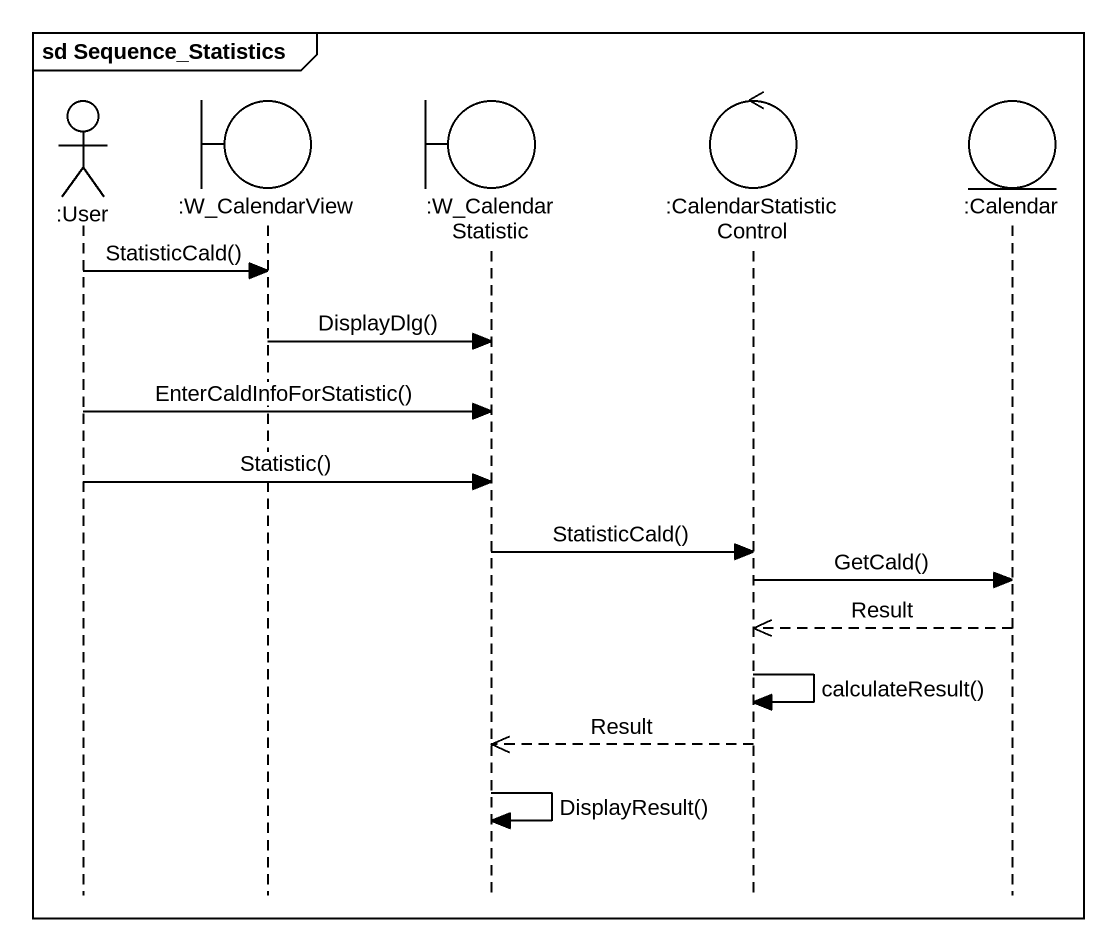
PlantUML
@startuml
mainframe sd Sequence_Statistics
hide footbox
actor ":User" as User
boundary ":W_CalendarView" as W_CalendarView
boundary ":W_CalendarStatistic" as W_CalendarStatistic
control ":CalendarStatisticControl" as CalendarStatisticControl
entity ":Calendar" as Calendar

User -> W_CalendarView : StatisticCald()
W_CalendarView -> W_CalendarStatistic : DisplayDlg()
User -> W_CalendarStatistic : EnterCaldInfoForStatistic()
User -> W_CalendarStatistic : Statistic()
W_CalendarStatistic -> CalendarStatisticControl : StatisticCald()
CalendarStatisticControl -> Calendar : GetCald()
Calendar -->> CalendarStatisticControl : Result
CalendarStatisticControl -> CalendarStatisticControl : calculateResult()
CalendarStatisticControl -->> W_CalendarStatistic : Result
W_CalendarStatistic -> W_CalendarStatistic : DisplayResult()
@enduml
